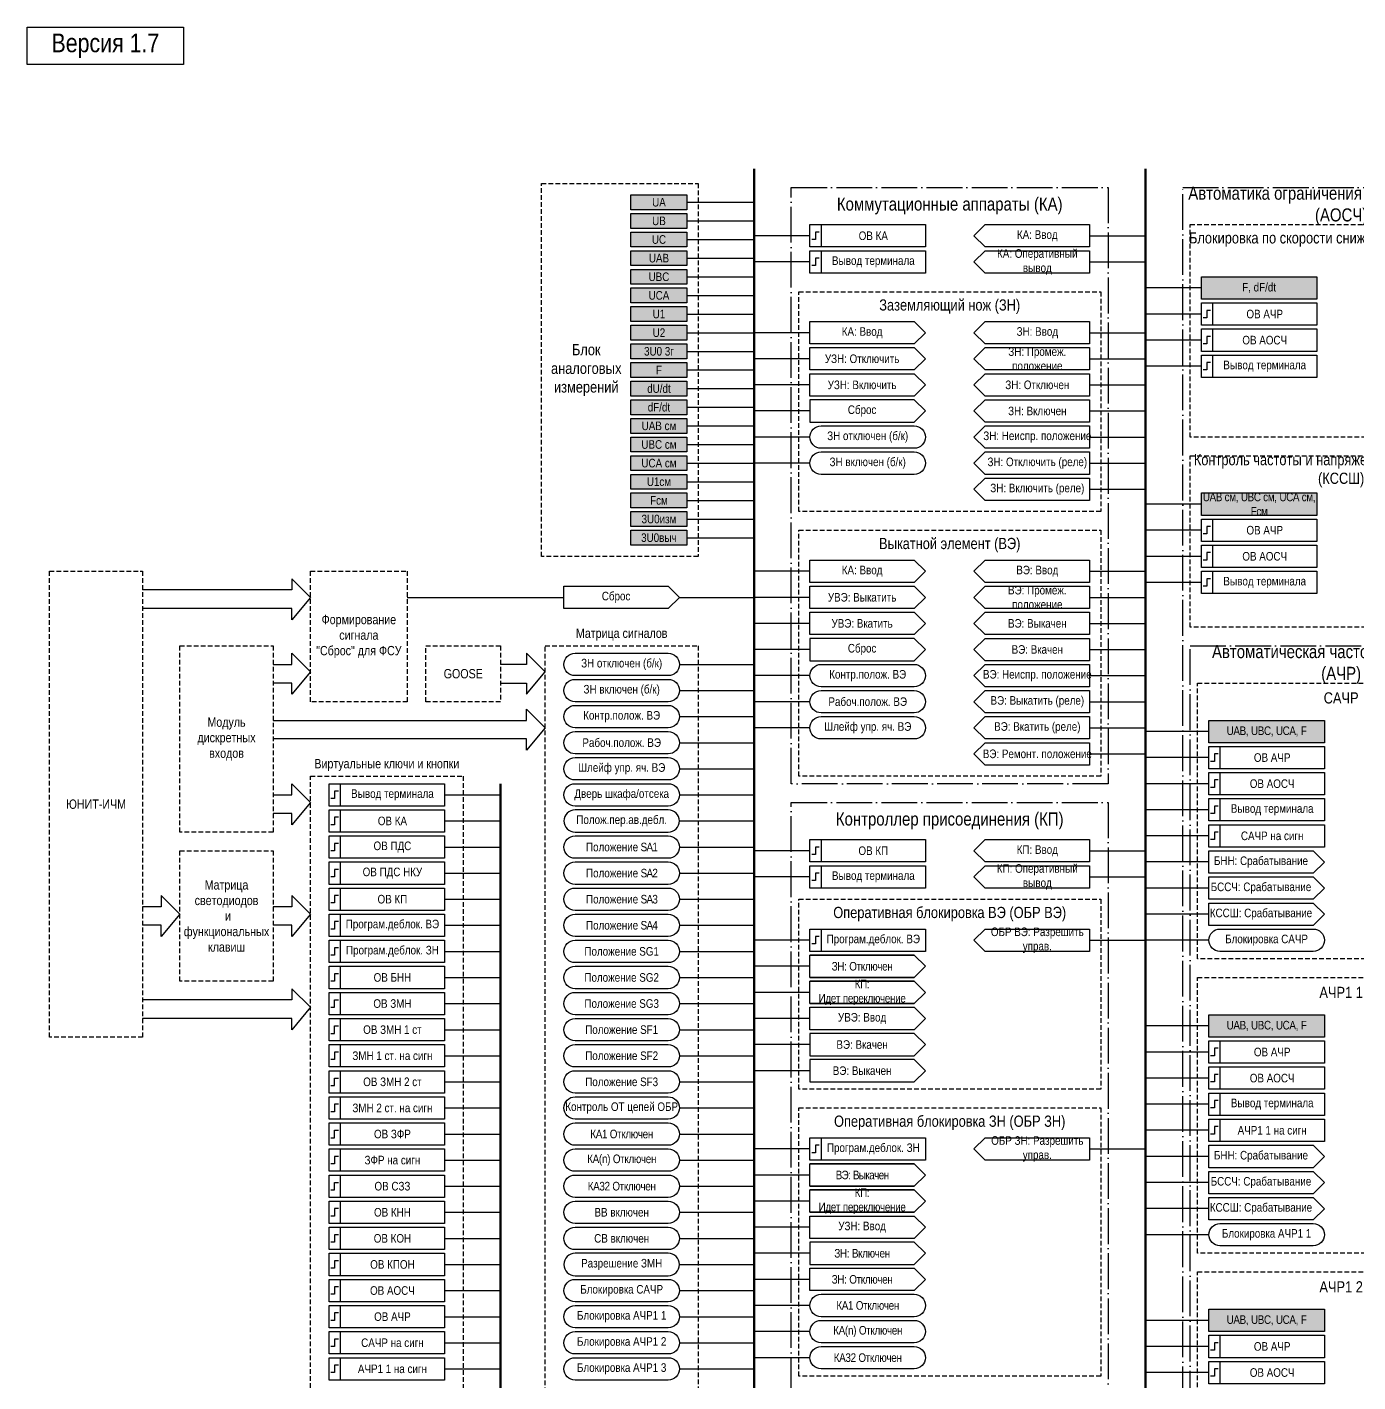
# Model space of a CAD drawing. Header units: millimetres. Extents: x -3568 to 1010, y 18 to 1948.
# Drawn here: x 0 to 357, y 1534.5 to 1898 of the extents above; entities that cross this region are included whole.
import ezdxf

# ---------------------------------------------------------------- set-up
doc = ezdxf.new("R2010")
doc.units = ezdxf.units.MM
doc.linetypes.add('ACAD_ISO04W100', pattern=[30, 24, -3, 0, -3])
doc.linetypes.add('штриховая2', pattern=[0.375, 0.25, -0.125])
doc.layers.add('TEXT', color=7, linetype='Continuous', lineweight=25)
doc.layers.add('Основная', color=7, linetype='Continuous')
doc.styles.add('2.5_Gost_RD', font='ARIALN.TTF', dxfattribs={"height": 2.5})
doc.styles.add('3.5_Gost_RD', font='ARIALN.TTF', dxfattribs={"height": 3.5})

msp = doc.modelspace()

# ---------------------------------------------------------------- hatches: boundary and pattern name
at = {"ltscale": 100, "true_color": 0x00cb62}
h = msp.add_hatch(color=112, dxfattribs=at)
h.dxf.hatch_style = 1
h.paths.add_polyline_path([(162, 1853), (177, 1853), (177, 1849), (162, 1849)])
h = msp.add_hatch(color=112, dxfattribs=at)
h.dxf.hatch_style = 1
h.paths.add_polyline_path([(162, 1848), (177, 1848), (177, 1844), (162, 1844)])
h = msp.add_hatch(color=112, dxfattribs=at)
h.dxf.hatch_style = 1
h.paths.add_polyline_path([(162, 1843), (177, 1843), (177, 1839), (162, 1839)])
h = msp.add_hatch(color=112, dxfattribs=at)
h.dxf.hatch_style = 1
h.paths.add_polyline_path([(162, 1838), (177, 1838), (177, 1834), (162, 1834)])
h = msp.add_hatch(color=112, dxfattribs=at)
h.dxf.hatch_style = 1
h.paths.add_polyline_path([(162, 1833), (177, 1833), (177, 1829), (162, 1829)])
h = msp.add_hatch(color=112, dxfattribs=at)
h.dxf.hatch_style = 1
h.paths.add_polyline_path([(315, 1831), (346, 1831), (346, 1825), (315, 1825)])
h = msp.add_hatch(color=112, dxfattribs=at)
h.dxf.hatch_style = 1
h.paths.add_polyline_path([(162, 1828), (177, 1828), (177, 1824), (162, 1824)])
h = msp.add_hatch(color=112, dxfattribs=at)
h.dxf.hatch_style = 1
h.paths.add_polyline_path([(162, 1823), (177, 1823), (177, 1819), (162, 1819)])
h = msp.add_hatch(color=112, dxfattribs=at)
h.dxf.hatch_style = 1
h.paths.add_polyline_path([(162, 1818), (177, 1818), (177, 1814), (162, 1814)])
h = msp.add_hatch(color=112, dxfattribs=at)
h.dxf.hatch_style = 1
h.paths.add_polyline_path([(162, 1813), (177, 1813), (177, 1809), (162, 1809)])
h = msp.add_hatch(color=112, dxfattribs=at)
h.dxf.hatch_style = 1
h.paths.add_polyline_path([(162, 1808), (177, 1808), (177, 1804), (162, 1804)])
h = msp.add_hatch(color=112, dxfattribs=at)
h.dxf.hatch_style = 1
h.paths.add_polyline_path([(162, 1803), (177, 1803), (177, 1799), (162, 1799)])
h = msp.add_hatch(color=112, dxfattribs=at)
h.dxf.hatch_style = 1
h.paths.add_polyline_path([(162, 1798), (177, 1798), (177, 1794), (162, 1794)])
h = msp.add_hatch(color=112, dxfattribs=at)
h.dxf.hatch_style = 1
h.paths.add_polyline_path([(162, 1793), (177, 1793), (177, 1789), (162, 1789)])
h = msp.add_hatch(color=112, dxfattribs=at)
h.dxf.hatch_style = 1
h.paths.add_polyline_path([(162, 1788), (177, 1788), (177, 1784), (162, 1784)])
h = msp.add_hatch(color=112, dxfattribs=at)
h.dxf.hatch_style = 1
h.paths.add_polyline_path([(162, 1783), (177, 1783), (177, 1779), (162, 1779)])
h = msp.add_hatch(color=112, dxfattribs=at)
h.dxf.hatch_style = 1
h.paths.add_polyline_path([(162, 1778), (177, 1778), (177, 1774), (162, 1774)])
h = msp.add_hatch(color=112, dxfattribs=at)
h.dxf.hatch_style = 1
h.paths.add_polyline_path([(162, 1773), (177, 1773), (177, 1769), (162, 1769)])
h = msp.add_hatch(color=112, dxfattribs=at)
h.dxf.hatch_style = 1
h.paths.add_polyline_path([(315, 1773), (346, 1773), (346, 1767), (315, 1767)])
h = msp.add_hatch(color=112, dxfattribs=at)
h.dxf.hatch_style = 1
h.paths.add_polyline_path([(162, 1768), (177, 1768), (177, 1764), (162, 1764)])
h = msp.add_hatch(color=112, dxfattribs=at)
h.dxf.hatch_style = 1
h.paths.add_polyline_path([(162, 1763), (177, 1763), (177, 1759), (162, 1759)])
h = msp.add_hatch(color=112, dxfattribs=at)
h.dxf.hatch_style = 1
h.paths.add_polyline_path([(317, 1712), (348, 1712), (348, 1706), (317, 1706)])
h = msp.add_hatch(color=112, dxfattribs=at)
h.dxf.hatch_style = 1
h.paths.add_polyline_path([(317, 1633), (348, 1633), (348, 1627), (317, 1627)])
h = msp.add_hatch(color=112, dxfattribs=at)
h.dxf.hatch_style = 1
h.paths.add_polyline_path([(317, 1554), (348, 1554), (348, 1548), (317, 1548)])

# ---------------------------------------------------------------- linework, layer by layer
at = {"lineweight": 100, "ltscale": 100}
for p, q in [((195, 1860), (195, 505)), ((300, 1860), (300, 505)), ((127, 1695), (127, 616))]:
    msp.add_line(p, q, dxfattribs=at)
at = {"ltscale": 100}
for p, q in [((177, 1851), (195, 1851)), ((177, 1846), (195, 1846)), ((177, 1841), (195, 1841)), ((210, 1842), (195, 1842)), ((285, 1842), (300, 1842)), ((177, 1836), (195, 1836)), ((210, 1835), (195, 1835)), ((285, 1835), (300, 1835)), ((177, 1831), (195, 1831)), ((177, 1826), (195, 1826)), ((315, 1828), (300, 1828)), ((177, 1821), (195, 1821)), ((315, 1821), (300, 1821)), ((177, 1816), (195, 1816)), ((210, 1816), (195, 1816)), ((285, 1816), (300, 1816)), ((315, 1814), (300, 1814)), ((177, 1811), (195, 1811)), ((210, 1809), (195, 1809)), ((285, 1809), (300, 1809)), ((315, 1807), (300, 1807)), ((177, 1806), (195, 1806)), ((177, 1801), (195, 1801)), ((210, 1802), (195, 1802)), ((285, 1802), (300, 1802)), ((177, 1796), (195, 1796)), ((210, 1795), (195, 1795)), ((285, 1795), (300, 1795)), ((177, 1791), (195, 1791)), ((177, 1786), (195, 1786)), ((210, 1788), (195, 1788)), ((285, 1788), (300, 1788)), ((177, 1781), (195, 1781)), ((210, 1781), (195, 1781)), ((285, 1781), (300, 1781)), ((177, 1776), (195, 1776)), ((285, 1774), (300, 1774)), ((177, 1771), (195, 1771)), ((315, 1770), (300, 1770)), ((177, 1766), (195, 1766)), ((315, 1763), (300, 1763)), ((177, 1761), (195, 1761)), ((315, 1756), (300, 1756)), ((210, 1752), (195, 1752)), ((285, 1752), (300, 1752)), ((315, 1749), (300, 1749)), ((175, 1745), (195, 1745)), ((210, 1745), (195, 1745)), ((285, 1745), (300, 1745)), ((210, 1738), (195, 1738)), ((285, 1738), (300, 1738)), ((210, 1731), (195, 1731)), ((285, 1731), (300, 1731)), ((175, 1727), (195, 1727)), ((210, 1724), (195, 1724)), ((285, 1724), (300, 1724)), ((175, 1720), (195, 1720)), ((210, 1717), (195, 1717)), ((285, 1717), (300, 1717)), ((175, 1713), (195, 1713)), ((210, 1710), (195, 1710)), ((285, 1710), (300, 1710)), ((317, 1709), (300, 1709)), ((175, 1706), (195, 1706)), ((285, 1703), (300, 1703)), ((317, 1702), (300, 1702)), ((175, 1699), (195, 1699)), ((317, 1695), (300, 1695)), ((112, 1692), (127, 1692)), ((175, 1692), (195, 1692)), ((317, 1688), (300, 1688)), ((112, 1685), (127, 1685)), ((175, 1685), (195, 1685)), ((317, 1681), (300, 1681)), ((112, 1678), (127, 1678)), ((175, 1678), (195, 1678)), ((210, 1677), (195, 1677)), ((285, 1677), (300, 1677)), ((317, 1674), (300, 1674)), ((112, 1671), (127, 1671)), ((175, 1671), (195, 1671)), ((210, 1670), (195, 1670)), ((285, 1670), (300, 1670)), ((317, 1667), (300, 1667)), ((112, 1664), (127, 1664)), ((175, 1664), (195, 1664)), ((317, 1660), (300, 1660)), ((112, 1657), (127, 1657)), ((175, 1657), (195, 1657)), ((210, 1653), (195, 1653)), ((285, 1653), (300, 1653)), ((317, 1653), (300, 1653)), ((112, 1650), (127, 1650)), ((175, 1650), (195, 1650)), ((210, 1646), (195, 1646)), ((112, 1643), (127, 1643)), ((175, 1643), (195, 1643)), ((112, 1636), (127, 1636)), ((175, 1636), (195, 1636)), ((210, 1639), (195, 1639)), ((112, 1629), (127, 1629)), ((175, 1629), (195, 1629)), ((210, 1632), (195, 1632)), ((317, 1630), (300, 1630)), ((210, 1625), (195, 1625)), ((112, 1622), (127, 1622)), ((175, 1622), (195, 1622)), ((317, 1623), (300, 1623)), ((210, 1618), (195, 1618)), ((112, 1615), (127, 1615)), ((175, 1615), (195, 1615)), ((317, 1616), (300, 1616)), ((112, 1608), (127, 1608)), ((175, 1608), (195, 1608)), ((317, 1609), (300, 1609)), ((112, 1601), (127, 1601)), ((175, 1601), (195, 1601)), ((317, 1602), (300, 1602)), ((210, 1597), (195, 1597)), ((285, 1597), (300, 1597)), ((112, 1594), (127, 1594)), ((175, 1594), (195, 1594)), ((317, 1595), (300, 1595)), ((210, 1590), (195, 1590)), ((112, 1587), (127, 1587)), ((175, 1587), (195, 1587)), ((317, 1588), (300, 1588)), ((210, 1583), (195, 1583)), ((112, 1580), (127, 1580)), ((175, 1580), (195, 1580)), ((317, 1581), (300, 1581)), ((210, 1576), (195, 1576)), ((317, 1574), (300, 1574)), ((112, 1573), (127, 1573)), ((175, 1573), (195, 1573)), ((210, 1569), (195, 1569)), ((112, 1566), (127, 1566)), ((175, 1566), (195, 1566)), ((210, 1562), (195, 1562)), ((112, 1559), (127, 1559)), ((175, 1559), (195, 1559)), ((210, 1555), (195, 1555)), ((112, 1552), (127, 1552)), ((175, 1552), (195, 1552)), ((317, 1551), (300, 1551)), ((112, 1545), (127, 1545)), ((175, 1545), (195, 1545)), ((210, 1548), (195, 1548)), ((317, 1544), (300, 1544)), ((112, 1538), (127, 1538)), ((175, 1538), (195, 1538)), ((210, 1541), (195, 1541)), ((317, 1537), (300, 1537))]:
    msp.add_line(p, q, dxfattribs=at)
at = {"color": 1, "ltscale": 100}
msp.add_lwpolyline([(0, 1898), (42, 1898), (42, 1888), (0, 1888)], close=True, dxfattribs=at)
at = {"color": 7, "linetype": 'штриховая2', "ltscale": 5}
for points in [[(138, 1856), (180, 1856), (180, 1756), (138, 1756)], [(6, 1752), (31, 1752), (31, 1627), (6, 1627)], [(107, 1732), (127, 1732), (127, 1717), (107, 1717)], [(139, 1732), (180, 1732), (180, 1288), (139, 1288)], [(76, 1697), (117, 1697), (117, 616), (76, 616)], [(41, 1677), (66, 1677), (66, 1642), (41, 1642)]]:
    msp.add_lwpolyline(points, close=True, dxfattribs=at)
at = {"linetype": 'ACAD_ISO04W100', "lineweight": 30, "ltscale": 0.4}
for points in [[(205, 1855), (290, 1855), (290, 1695), (205, 1695)], [(205, 1690), (290, 1690), (290, 1350), (205, 1350)]]:
    msp.add_lwpolyline(points, close=True, dxfattribs=at)
at = {"color": 251, "linetype": 'ACAD_ISO04W100', "lineweight": 30, "ltscale": 0.4, "true_color": 0x58595b}
for points in [[(310, 1855), (395, 1855), (395, 561), (310, 561)], [(312, 1732), (393, 1732), (393, 935), (312, 935)]]:
    msp.add_lwpolyline(points, close=True, dxfattribs=at)
at = {"ltscale": 100}
for points in [[(162, 1853), (177, 1853), (177, 1849), (162, 1849)], [(162, 1848), (177, 1848), (177, 1844), (162, 1844)], [(162, 1843), (177, 1843), (177, 1839), (162, 1839)], [(210, 1845), (213, 1845), (213, 1839), (210, 1839)], [(210, 1845), (241, 1845), (241, 1839), (210, 1839)], [(162, 1838), (177, 1838), (177, 1834), (162, 1834)], [(210, 1838), (213, 1838), (213, 1832), (210, 1832)], [(210, 1838), (241, 1838), (241, 1832), (210, 1832)], [(162, 1833), (177, 1833), (177, 1829), (162, 1829)], [(315, 1831), (346, 1831), (346, 1825), (315, 1825)], [(162, 1828), (177, 1828), (177, 1824), (162, 1824)], [(162, 1823), (177, 1823), (177, 1819), (162, 1819)], [(315, 1824), (318, 1824), (318, 1818), (315, 1818)], [(315, 1824), (346, 1824), (346, 1818), (315, 1818)], [(162, 1818), (177, 1818), (177, 1814), (162, 1814)], [(238, 1813), (210, 1813), (210, 1819), (238, 1819), (241, 1816)], [(315, 1817), (318, 1817), (318, 1811), (315, 1811)], [(315, 1817), (346, 1817), (346, 1811), (315, 1811)], [(162, 1813), (177, 1813), (177, 1809), (162, 1809)], [(238, 1806), (210, 1806), (210, 1812), (238, 1812), (241, 1809)], [(285, 1806), (257, 1806), (254, 1809), (257, 1812), (285, 1812)], [(162, 1808), (177, 1808), (177, 1804), (162, 1804)], [(315, 1810), (318, 1810), (318, 1804), (315, 1804)], [(315, 1810), (346, 1810), (346, 1804), (315, 1804)], [(162, 1803), (177, 1803), (177, 1799), (162, 1799)], [(238, 1799), (210, 1799), (210, 1805), (238, 1805), (241, 1802)], [(257, 1805), (285, 1805), (285, 1799), (257, 1799), (254, 1802)], [(162, 1798), (177, 1798), (177, 1794), (162, 1794)], [(210, 1798), (210, 1792), (238, 1792), (241, 1795), (238, 1798)], [(257, 1798), (285, 1798), (285, 1792), (257, 1792), (254, 1795)], [(162, 1793), (177, 1793), (177, 1789), (162, 1789)], [(257, 1791), (285, 1791), (285, 1785), (257, 1785), (254, 1788)], [(162, 1788), (177, 1788), (177, 1784), (162, 1784)], [(162, 1783), (177, 1783), (177, 1779), (162, 1779)], [(257, 1784), (285, 1784), (285, 1778), (257, 1778), (254, 1781)], [(162, 1778), (177, 1778), (177, 1774), (162, 1774)], [(257, 1777), (285, 1777), (285, 1771), (257, 1771), (254, 1774)], [(162, 1773), (177, 1773), (177, 1769), (162, 1769)], [(315, 1773), (346, 1773), (346, 1767), (315, 1767)], [(162, 1768), (177, 1768), (177, 1764), (162, 1764)], [(162, 1763), (177, 1763), (177, 1759), (162, 1759)], [(315, 1766), (318, 1766), (318, 1760), (315, 1760)], [(315, 1766), (346, 1766), (346, 1760), (315, 1760)], [(315, 1759), (318, 1759), (318, 1753), (315, 1753)], [(315, 1759), (346, 1759), (346, 1753), (315, 1753)], [(238, 1749), (210, 1749), (210, 1755), (238, 1755), (241, 1752)], [(285, 1749), (257, 1749), (254, 1752), (257, 1755), (285, 1755)], [(315, 1752), (318, 1752), (318, 1746), (315, 1746)], [(315, 1752), (346, 1752), (346, 1746), (315, 1746)], [(238, 1742), (210, 1742), (210, 1748), (238, 1748), (241, 1745)], [(285, 1742), (257, 1742), (254, 1745), (257, 1748), (285, 1748)], [(238, 1735), (210, 1735), (210, 1741), (238, 1741), (241, 1738)], [(257, 1741), (285, 1741), (285, 1735), (257, 1735), (254, 1738)], [(210, 1734), (210, 1728), (238, 1728), (241, 1731), (238, 1734)], [(257, 1734), (285, 1734), (285, 1728), (257, 1728), (254, 1731)], [(257, 1727), (285, 1727), (285, 1721), (257, 1721), (254, 1724)], [(257, 1720), (285, 1720), (285, 1714), (257, 1714), (254, 1717)], [(257, 1713), (285, 1713), (285, 1707), (257, 1707), (254, 1710)], [(317, 1712), (348, 1712), (348, 1706), (317, 1706)], [(257, 1706), (285, 1706), (285, 1700), (257, 1700), (254, 1703)], [(317, 1705), (320, 1705), (320, 1699), (317, 1699)], [(317, 1705), (348, 1705), (348, 1699), (317, 1699)], [(317, 1698), (320, 1698), (320, 1692), (317, 1692)], [(317, 1698), (348, 1698), (348, 1692), (317, 1692)], [(81, 1695), (84, 1695), (84, 1689), (81, 1689)], [(81, 1695), (112, 1695), (112, 1689), (81, 1689)], [(317, 1691), (320, 1691), (320, 1685), (317, 1685)], [(317, 1691), (348, 1691), (348, 1685), (317, 1685)], [(81, 1688), (84, 1688), (84, 1682), (81, 1682)], [(81, 1688), (112, 1688), (112, 1682), (81, 1682)], [(317, 1684), (320, 1684), (320, 1678), (317, 1678)], [(317, 1684), (348, 1684), (348, 1678), (317, 1678)], [(81, 1681), (112, 1681), (112, 1675), (81, 1675)], [(81, 1681), (84, 1681), (84, 1675), (81, 1675)], [(210, 1680), (241, 1680), (241, 1674), (210, 1674)], [(210, 1680), (213, 1680), (213, 1674), (210, 1674)], [(81, 1674), (112, 1674), (112, 1668), (81, 1668)], [(81, 1674), (84, 1674), (84, 1668), (81, 1668)], [(210, 1673), (241, 1673), (241, 1667), (210, 1667)], [(210, 1673), (213, 1673), (213, 1667), (210, 1667)], [(81, 1667), (112, 1667), (112, 1661), (81, 1661)], [(81, 1667), (84, 1667), (84, 1661), (81, 1661)], [(81, 1660), (112, 1660), (112, 1654), (81, 1654)], [(81, 1660), (84, 1660), (84, 1654), (81, 1654)], [(210, 1656), (241, 1656), (241, 1650), (210, 1650)], [(210, 1656), (213, 1656), (213, 1650), (210, 1650)], [(81, 1653), (112, 1653), (112, 1647), (81, 1647)], [(81, 1653), (84, 1653), (84, 1647), (81, 1647)], [(81, 1646), (112, 1646), (112, 1640), (81, 1640)], [(81, 1646), (84, 1646), (84, 1640), (81, 1640)], [(81, 1639), (112, 1639), (112, 1633), (81, 1633)], [(81, 1639), (84, 1639), (84, 1633), (81, 1633)], [(317, 1633), (348, 1633), (348, 1627), (317, 1627)], [(81, 1632), (112, 1632), (112, 1626), (81, 1626)], [(81, 1632), (84, 1632), (84, 1626), (81, 1626)], [(81, 1625), (84, 1625), (84, 1619), (81, 1619)], [(81, 1625), (112, 1625), (112, 1619), (81, 1619)], [(210, 1628), (210, 1622), (238, 1622), (241, 1625), (238, 1628)], [(317, 1626), (320, 1626), (320, 1620), (317, 1620)], [(317, 1626), (348, 1626), (348, 1620), (317, 1620)], [(81, 1618), (112, 1618), (112, 1612), (81, 1612)], [(81, 1618), (84, 1618), (84, 1612), (81, 1612)], [(210, 1621), (210, 1615), (238, 1615), (241, 1618), (238, 1621)], [(317, 1619), (320, 1619), (320, 1613), (317, 1613)], [(317, 1619), (348, 1619), (348, 1613), (317, 1613)], [(81, 1611), (84, 1611), (84, 1605), (81, 1605)], [(81, 1611), (112, 1611), (112, 1605), (81, 1605)], [(317, 1612), (320, 1612), (320, 1606), (317, 1606)], [(317, 1612), (348, 1612), (348, 1606), (317, 1606)], [(81, 1604), (112, 1604), (112, 1598), (81, 1598)], [(81, 1604), (84, 1604), (84, 1598), (81, 1598)], [(317, 1605), (320, 1605), (320, 1599), (317, 1599)], [(317, 1605), (348, 1605), (348, 1599), (317, 1599)], [(210, 1600), (241, 1600), (241, 1594), (210, 1594)], [(210, 1600), (213, 1600), (213, 1594), (210, 1594)], [(81, 1597), (84, 1597), (84, 1591), (81, 1591)], [(81, 1597), (112, 1597), (112, 1591), (81, 1591)], [(81, 1590), (112, 1590), (112, 1584), (81, 1584)], [(81, 1590), (84, 1590), (84, 1584), (81, 1584)], [(81, 1583), (84, 1583), (84, 1577), (81, 1577)], [(81, 1583), (112, 1583), (112, 1577), (81, 1577)], [(81, 1576), (84, 1576), (84, 1570), (81, 1570)], [(81, 1576), (112, 1576), (112, 1570), (81, 1570)], [(210, 1572), (210, 1566), (238, 1566), (241, 1569), (238, 1572)], [(81, 1569), (84, 1569), (84, 1563), (81, 1563)], [(81, 1569), (112, 1569), (112, 1563), (81, 1563)], [(81, 1562), (84, 1562), (84, 1556), (81, 1556)], [(81, 1562), (112, 1562), (112, 1556), (81, 1556)], [(81, 1555), (84, 1555), (84, 1549), (81, 1549)], [(81, 1555), (112, 1555), (112, 1549), (81, 1549)], [(317, 1554), (348, 1554), (348, 1548), (317, 1548)], [(81, 1548), (84, 1548), (84, 1542), (81, 1542)], [(81, 1548), (112, 1548), (112, 1542), (81, 1542)], [(317, 1547), (320, 1547), (320, 1541), (317, 1541)], [(317, 1547), (348, 1547), (348, 1541), (317, 1541)], [(81, 1541), (84, 1541), (84, 1535), (81, 1535)], [(81, 1541), (112, 1541), (112, 1535), (81, 1535)], [(317, 1540), (320, 1540), (320, 1534), (317, 1534)], [(317, 1540), (348, 1540), (348, 1534), (317, 1534)]]:
    msp.add_lwpolyline(points, close=True, dxfattribs=at)
at = {"lineweight": 30, "ltscale": 100}
for points in [[(212.5, 1843), (211.5, 1843), (211.5, 1841), (210.5, 1841)], [(212.5, 1836), (211.5, 1836), (211.5, 1834), (210.5, 1834)], [(317.5, 1822), (316.5, 1822), (316.5, 1820), (315.5, 1820)], [(317.5, 1815), (316.5, 1815), (316.5, 1813), (315.5, 1813)], [(317.5, 1808), (316.5, 1808), (316.5, 1806), (315.5, 1806)], [(317.5, 1764), (316.5, 1764), (316.5, 1762), (315.5, 1762)], [(317.5, 1757), (316.5, 1757), (316.5, 1755), (315.5, 1755)], [(317.5, 1750), (316.5, 1750), (316.5, 1748), (315.5, 1748)], [(319.5, 1703), (318.5, 1703), (318.5, 1701), (317.5, 1701)], [(319.5, 1696), (318.5, 1696), (318.5, 1694), (317.5, 1694)], [(83.5, 1693), (82.5, 1693), (82.5, 1691), (81.5, 1691)], [(319.5, 1689), (318.5, 1689), (318.5, 1687), (317.5, 1687)], [(83.5, 1686), (82.5, 1686), (82.5, 1684), (81.5, 1684)], [(319.5, 1682), (318.5, 1682), (318.5, 1680), (317.5, 1680)], [(83.5, 1679), (82.5, 1679), (82.5, 1677), (81.5, 1677)], [(212.5, 1678), (211.5, 1678), (211.5, 1676), (210.5, 1676)], [(83.5, 1672), (82.5, 1672), (82.5, 1670), (81.5, 1670)], [(212.5, 1671), (211.5, 1671), (211.5, 1669), (210.5, 1669)], [(83.5, 1665), (82.5, 1665), (82.5, 1663), (81.5, 1663)], [(83.5, 1658), (82.5, 1658), (82.5, 1656), (81.5, 1656)], [(212.5, 1654), (211.5, 1654), (211.5, 1652), (210.5, 1652)], [(83.5, 1651), (82.5, 1651), (82.5, 1649), (81.5, 1649)], [(83.5, 1644), (82.5, 1644), (82.5, 1642), (81.5, 1642)], [(81.5, 1635), (82.5, 1635), (82.5, 1637), (83.5, 1637)], [(81.5, 1628), (82.5, 1628), (82.5, 1630), (83.5, 1630)], [(83.5, 1623), (82.5, 1623), (82.5, 1621), (81.5, 1621)], [(319.5, 1624), (318.5, 1624), (318.5, 1622), (317.5, 1622)], [(81.5, 1614), (82.5, 1614), (82.5, 1616), (83.5, 1616)], [(319.5, 1617), (318.5, 1617), (318.5, 1615), (317.5, 1615)], [(83.5, 1609), (82.5, 1609), (82.5, 1607), (81.5, 1607)], [(319.5, 1610), (318.5, 1610), (318.5, 1608), (317.5, 1608)], [(81.5, 1600), (82.5, 1600), (82.5, 1602), (83.5, 1602)], [(319.5, 1603), (318.5, 1603), (318.5, 1601), (317.5, 1601)], [(212.5, 1598), (211.5, 1598), (211.5, 1596), (210.5, 1596)], [(83.5, 1595), (82.5, 1595), (82.5, 1593), (81.5, 1593)], [(81.5, 1586), (82.5, 1586), (82.5, 1588), (83.5, 1588)], [(83.5, 1581), (82.5, 1581), (82.5, 1579), (81.5, 1579)], [(83.5, 1574), (82.5, 1574), (82.5, 1572), (81.5, 1572)], [(83.5, 1567), (82.5, 1567), (82.5, 1565), (81.5, 1565)], [(83.5, 1560), (82.5, 1560), (82.5, 1558), (81.5, 1558)], [(83.5, 1553), (82.5, 1553), (82.5, 1551), (81.5, 1551)], [(83.5, 1546), (82.5, 1546), (82.5, 1544), (81.5, 1544)], [(319.5, 1545), (318.5, 1545), (318.5, 1543), (317.5, 1543)], [(83.5, 1539), (82.5, 1539), (82.5, 1537), (81.5, 1537)], [(319.5, 1538), (318.5, 1538), (318.5, 1536), (317.5, 1536)]]:
    msp.add_lwpolyline(points, dxfattribs=at)
at = {"ltscale": 100}
for points in [[(254, 1842), (257, 1845), (285, 1845), (285, 1839), (257, 1839), (254, 1842)], [(254, 1835), (257, 1838), (285, 1838), (285, 1832), (257, 1832), (254, 1835)], [(254, 1816), (257, 1819), (285, 1819), (285, 1813), (257, 1813), (254, 1816)], [(76, 1745), (71, 1750), (71, 1747), (31, 1747)], [(76, 1745), (71, 1739), (71, 1742), (31, 1742)], [(102, 1745), (144, 1745)], [(144, 1748), (172, 1748), (175, 1745), (172, 1742), (144, 1742), (144, 1748)], [(66, 1727), (71, 1727), (71, 1730), (76, 1725), (71, 1719), (71, 1722), (66, 1722)], [(127, 1722), (134, 1722), (134, 1719), (139, 1725), (134, 1730), (134, 1727), (127, 1727)], [(66, 1712), (134, 1712), (134, 1715), (139, 1710), (134, 1704), (134, 1707), (66, 1707)], [(66, 1692), (71, 1692), (71, 1695), (76, 1690), (71, 1684), (71, 1687), (66, 1687)], [(254, 1677), (257, 1680), (285, 1680), (285, 1674), (257, 1674), (254, 1677)], [(317, 1676.98), (345, 1676.98), (348, 1673.98), (345, 1670.98), (317, 1670.98), (317, 1676.98)], [(254, 1670), (257, 1673), (285, 1673), (285, 1667), (257, 1667), (254, 1670)], [(317, 1669.98), (345, 1669.98), (348, 1666.98), (345, 1663.98), (317, 1663.98), (317, 1669.98)], [(41, 1660), (36, 1665), (36, 1662), (31, 1662)], [(76, 1660), (71, 1665), (71, 1662), (66, 1662)], [(317, 1662.98), (345, 1662.98), (348, 1659.98), (345, 1656.98), (317, 1656.98), (317, 1662.98)], [(41, 1660), (36, 1654), (36, 1657), (31, 1657)], [(76, 1660), (71, 1654), (71, 1657), (66, 1657)], [(254, 1653), (257, 1656), (285, 1656), (285, 1650), (257, 1650), (254, 1653)], [(76, 1635), (71, 1640), (71, 1637), (31, 1637)], [(76, 1635), (71, 1629), (71, 1632), (31, 1632)], [(210, 1635), (238, 1635), (241, 1632), (238, 1629), (210, 1629), (210, 1635)], [(254, 1597), (257, 1600), (285, 1600), (285, 1594), (257, 1594), (254, 1597)], [(317, 1597.98), (345, 1597.98), (348, 1594.98), (345, 1591.98), (317, 1591.98), (317, 1597.98)], [(317, 1590.98), (345, 1590.98), (348, 1587.98), (345, 1584.98), (317, 1584.98), (317, 1590.98)], [(317, 1583.98), (345, 1583.98), (348, 1580.98), (345, 1577.98), (317, 1577.98), (317, 1583.98)], [(210, 1579), (238, 1579), (241, 1576), (238, 1573), (210, 1573), (210, 1579)], [(210, 1565), (238, 1565), (241, 1562), (238, 1559), (210, 1559), (210, 1565)]]:
    msp.add_lwpolyline(points, dxfattribs=at)
at = {"linetype": 'штриховая2', "ltscale": 5}
for points in [[(312, 1845), (393, 1845), (393, 1788), (312, 1788)], [(207, 1827), (288, 1827), (288, 1768), (207, 1768)], [(312, 1783), (393, 1783), (393, 1737), (312, 1737)], [(207, 1763), (288, 1763), (288, 1697), (207, 1697)], [(76, 1752), (102, 1752), (102, 1717), (76, 1717)], [(41, 1732), (66, 1732), (66, 1682), (41, 1682)], [(314, 1722), (391, 1722), (391, 1648), (314, 1648)], [(207, 1664), (288, 1664), (288, 1613), (207, 1613)], [(314, 1643), (391, 1643), (391, 1569), (314, 1569)], [(207, 1608), (288, 1608), (288, 1536), (207, 1536)], [(314, 1564), (391, 1564), (391, 1490), (314, 1490)]]:
    msp.add_lwpolyline(points, close=True, dxfattribs=at)
at = {"ltscale": 100}
for points in [[(213, 1785, -1), (213, 1791), (238, 1791, -1), (238, 1785)], [(213, 1778, -1), (213, 1784), (238, 1784, -1), (238, 1778)], [(147, 1724, -1), (147, 1730), (172, 1730, -1), (172, 1724)], [(213, 1721, -1), (213, 1727), (238, 1727, -1), (238, 1721)], [(147, 1717, -1), (147, 1723), (172, 1723, -1), (172, 1717)], [(213, 1714, -1), (213, 1720), (238, 1720, -1), (238, 1714)], [(147, 1710, -1), (147, 1716), (172, 1716, -1), (172, 1710)], [(213, 1707, -1), (213, 1713), (238, 1713, -1), (238, 1707)], [(147, 1703, -1), (147, 1709), (172, 1709, -1), (172, 1703)], [(147, 1696, -1), (147, 1702), (172, 1702, -1), (172, 1696)], [(147, 1689, -1), (147, 1695), (172, 1695, -1), (172, 1689)], [(147, 1682), (172, 1682, 1), (172, 1688), (147, 1688, 1)], [(147, 1675, -1), (147, 1681), (172, 1681, -1), (172, 1675)], [(147, 1668, -1), (147, 1674), (172, 1674, -1), (172, 1668)], [(147, 1661, -1), (147, 1667), (172, 1667, -1), (172, 1661)], [(147, 1654, -1), (147, 1660), (172, 1660, -1), (172, 1654)], [(320, 1650, -1), (320, 1656), (345, 1656, -1), (345, 1650)], [(147, 1647, -1), (147, 1653), (172, 1653, -1), (172, 1647)], [(147, 1640, -1), (147, 1646), (172, 1646, -1), (172, 1640)], [(147, 1633, -1), (147, 1639), (172, 1639, -1), (172, 1633)], [(147, 1626, -1), (147, 1632), (172, 1632, -1), (172, 1626)], [(147, 1619, -1), (147, 1625), (172, 1625, -1), (172, 1619)], [(147, 1612, -1), (147, 1618), (172, 1618, -1), (172, 1612)], [(147, 1598, -1), (147, 1604), (172, 1604, -1), (172, 1598)], [(147, 1591, -1), (147, 1597), (172, 1597, -1), (172, 1591)], [(147, 1584, -1), (147, 1590), (172, 1590, -1), (172, 1584)], [(147, 1577, -1), (147, 1583), (172, 1583, -1), (172, 1577)], [(147, 1570, -1), (147, 1576), (172, 1576, -1), (172, 1570)], [(320, 1571, -1), (320, 1577), (345, 1577, -1), (345, 1571)], [(147, 1563), (172, 1563, 1), (172, 1569), (147, 1569, 1)], [(147, 1556, -1), (147, 1562), (172, 1562, -1), (172, 1556)], [(213, 1552, -1), (213, 1558), (238, 1558, -1), (238, 1552)], [(147, 1549, -1), (147, 1555), (172, 1555, -1), (172, 1549)], [(213, 1545, -1), (213, 1551), (238, 1551, -1), (238, 1545)], [(147, 1542, -1), (147, 1548), (172, 1548, -1), (172, 1542)], [(213, 1538, -1), (213, 1544), (238, 1544, -1), (238, 1538)], [(147, 1535, -1), (147, 1541), (172, 1541, -1), (172, 1535)]]:
    msp.add_lwpolyline(points, format="xyb", close=True, dxfattribs=at)
at = {"color": 0, "ltscale": 100}
msp.add_lwpolyline([(147, 1605, -1), (147, 1611), (172, 1611, -1), (172, 1605)], format="xyb", close=True, dxfattribs=at)
at = {"layer": 'TEXT', "ltscale": 100}
for points in [[(210, 1643), (238, 1643), (241, 1646), (238, 1649), (210, 1649), (238, 1649), (241, 1646), (238, 1643), (210, 1643), (210, 1649)], [(210, 1636), (238, 1636), (241, 1639), (238, 1642), (210, 1642), (238, 1642), (241, 1639), (238, 1636), (210, 1636), (210, 1642)], [(210, 1587), (238, 1587), (241, 1590), (238, 1593), (210, 1593), (238, 1593), (241, 1590), (238, 1587), (210, 1587), (210, 1593)], [(210, 1580), (238, 1580), (241, 1583), (238, 1586), (210, 1586), (238, 1586), (241, 1583), (238, 1580), (210, 1580), (210, 1586)]]:
    msp.add_lwpolyline(points, dxfattribs=at)

# ---------------------------------------------------------------- texts
at = {"color": 128, "ltscale": 100, "true_color": 0x0b6436, "attachment_point": 5, "style": '3.5_Gost_RD'}
for s, insert, char_height, width in [('Автоматика ограничения снижения частоты (АОСЧ)', (352.5, 1850), 3.5, 85), ('Коммутационные аппараты (КА)', (247.5, 1850), 3.5, 85), ('Блокировка по скорости снижения частоты (БССЧ)', (352.5, 1841), 3, 81), ('Заземляющий нож (ЗН)', (247.5, 1823), 3, 81), ('Контроль частоты и напряжения смежной секции (КССШ)', (352.5, 1779), 3, 81), ('Выкатной элемент (ВЭ)', (247.5, 1759), 3, 81), ('Автоматическая частотная разгрузка ^J(АЧР)', (352.5, 1727), 3.5, 81), ('САЧР', (352.5, 1718), 3, 81), ('Контроллер присоединения (КП)', (247.5, 1685), 3.5, 85), ('Оперативная блокировка ВЭ (ОБР ВЭ)', (247.5, 1660), 3, 81), ('АЧР1 1', (352.5, 1639), 3, 81), ('Оперативная блокировка ЗН (ОБР ЗН)', (247.5, 1604), 3, 81), ('АЧР1 2', (352.5, 1560), 3, 81)]:
    msp.add_mtext(s, dxfattribs=dict(at, insert=insert, char_height=char_height, width=width))
at = {"color": 0, "ltscale": 100, "char_height": 2.3, "attachment_point": 5, "style": '2.5_Gost_RD'}
for s, insert, width in [('{\\C256;ОВ КА}', (227, 1842), 28), ('{\\C256;Вывод терминала}', (227, 1835), 28), ('{\\C256;КА: Ввод}', (224, 1816), 28), ('{\\C256;Вывод терминала}', (332, 1807), 28), ('{\\C256;Вывод терминала}', (332, 1749), 28), ('{\\C256;Вывод терминала}', (334, 1688), 28), ('{\\C256;САЧР на сигн}', (334, 1681), 27.6764), ('{\\C256;ОВ КП}', (227, 1677), 28), ('{\\C256;БНН: Срабатывание}', (331, 1673.98), 28), ('{\\C256;Вывод терминала}', (227, 1670), 28), ('{\\C256;БССЧ: Срабатывание}', (331, 1666.98), 28), ('{\\C256;КССШ: Срабатывание}', (331, 1659.98), 28), ('{\\C256;ОВ ЗМН}', (98, 1636), 28), ('{\\C256;ОВ ЗМН 1 ст}', (98, 1629), 28), ('{\\C256;ЗМН 1 ст. на сигн}', (98, 1622), 27.6764), ('{\\C256;ОВ ЗМН 2 ст}', (98, 1615), 28), ('{\\C256;Вывод терминала}', (334, 1609), 28), ('{\\C256;ЗМН 2 ст. на сигн}', (98, 1608), 27.6764), ('Контроль ОТ цепей ОБР', (159.5, 1608), 31), ('{\\C256;АЧР1 1 на сигн}', (334, 1602), 27.6764), ('{\\C256;ОВ ЗФР}', (98, 1601), 28), ('{\\T0.95;\\C256;КА1 Отключен}', (159.5, 1601), 31), ('{\\C256;БНН: Срабатывание}', (331, 1594.98), 28), ('{\\C256;ЗФР на сигн}', (98, 1594), 27.6764), ('{\\T0.95;\\C256;КА(n) Отключен}', (159.5, 1594), 31), ('{\\C256;БССЧ: Срабатывание}', (331, 1587.98), 28), ('{\\C256;ОВ СЗЗ}', (98, 1587), 28), ('{\\T0.95;\\C256;КА32 Отключен}', (159.5, 1587), 31), ('{\\C256;КССШ: Срабатывание}', (331, 1580.98), 28), ('{\\T0.95;\\C256;ЗН: Включен}', (224, 1569), 28), ('{\\T0.95;\\C256;ЗН: Отключен}', (224, 1562), 28), ('{\\C256;ОВ АОСЧ}', (98, 1559), 27.6764), ('{\\T0.95;\\C256;КА1 Отключен}', (225.5, 1555), 31), ('{\\C256;ОВ АЧР}', (98, 1552), 27.6764), ('{\\T0.95;\\C256;КА(n) Отключен}', (225.5, 1548), 31), ('{\\T0.95;\\C256;КА32 Отключен}', (225.5, 1541), 31)]:
    msp.add_mtext(s, dxfattribs=dict(at, insert=insert, width=width))
at = {"ltscale": 100, "attachment_point": 5, "style": '2.5_Gost_RD'}
for s, insert, char_height, width in [('КА: Ввод', (271, 1842), 2.3, 28), ('КА: Оперативный вывод', (271, 1835), 2.3, 28), ('ЗН: Ввод', (271, 1816), 2.3, 28), ('ЗН: Промеж. положение', (271, 1809), 2.3, 28), ('УЗН: Отключить', (224, 1809), 2.3, 28), ('УЗН: Включить', (224, 1802), 2.3, 28), ('ЗН: Отключен', (271, 1802), 2.3, 28), ('ЗН: Включен', (271, 1795), 2.3, 28), ('ЗН отключен (б/к)', (225.5, 1788), 2.3, 31), ('ЗН: Неиспр. положение', (271, 1788), 2.3, 28), ('ЗН включен (б/к)', (225.5, 1781), 2.3, 31), ('ЗН: Отключить (реле)', (271, 1781), 2.3, 28), ('ЗН: Включить (реле)', (271, 1774), 2.3, 28), ('КА: Ввод', (224, 1752), 2.3, 28), ('ВЭ: Ввод', (271, 1752), 2.3, 28), ('Сброс', (158, 1745), 2.3, 28), ('УВЭ: Выкатить', (224, 1745), 2.3, 28), ('ВЭ: Промеж. положение', (271, 1745), 2.3, 28), ('УВЭ: Вкатить', (224, 1738), 2.3, 28), ('ВЭ: Выкачен', (271, 1738), 2.3, 28), ('{\\C7;Матрица сигналов}', (159.5, 1735), 2.5, 41), ('ВЭ: Вкачен', (271, 1731), 2.3, 28), ('ЗН отключен (б/к)', (159.5, 1727), 2.3, 31), ('Контр.полож. ВЭ', (225.5, 1724), 2.3, 31), ('ВЭ: Неиспр. положение', (271, 1724), 2.3, 28), ('ЗН включен (б/к)', (159.5, 1720), 2.3, 31), ('\\pt18.4;Рабоч.полож. ВЭ', (225.5, 1717), 2.3, 31), ('ВЭ: Выкатить (реле)', (271, 1717), 2.3, 28), ('{\\C7;Модуль дискретных входов}', (53.5, 1707), 2.5, 25), ('Контр.полож. ВЭ', (159.5, 1713), 2.3, 31), ('Шлейф упр. яч. ВЭ', (225.5, 1710), 2.3, 31), ('ВЭ: Вкатить (реле)', (271, 1710), 2.3, 28), ('\\pt18.4;Рабоч.полож. ВЭ', (159.5, 1706), 2.3, 31), ('{\\C7;Виртуальные ключи и кнопки}', (96.5, 1700), 2.5, 41), ('ВЭ: Ремонт. положение', (271, 1703), 2.3, 28), ('Шлейф упр. яч. ВЭ', (159.5, 1699), 2.3, 31), ('ЮНИТ-ИЧМ', (18.5, 1689.5), 2.5, 25), ('Дверь шкафа/отсека', (159.5, 1692), 2.3, 31), ('Полож.пер.ав.дебл.', (159.5, 1685), 2.3, 31), ('ОВ КА', (98, 1685), 2.3, 28), ('ОВ ПДС', (98, 1678), 2.3, 28), ('Положение{\\T0.9; SA1}', (159.5, 1678), 2.3, 31), ('КП: Ввод', (271, 1677), 2.3, 28), ('ОВ ПДС НКУ', (98, 1671), 2.3, 28), ('Положение{\\T0.9; SA2}', (159.5, 1671), 2.3, 31), ('КП: Оперативный вывод', (271, 1670), 2.3, 28), ('Матрица светодиодов\\P и функциональных клавиш', (53.5, 1659.5), 2.5, 25), ('ОВ КП', (98, 1664), 2.3, 28), ('Положение{\\T0.9; SA3}', (159.5, 1664), 2.3, 31), ('Положение{\\T0.9; SA4}', (159.5, 1657), 2.3, 31), ('ОБР ВЭ: Разрешить управ.', (271, 1653), 2.3, 28), ('Блокировка САЧР', (332.5, 1653), 2.3, 31), ('ОВ БНН', (98, 1643), 2.3, 28), ('УВЭ: Ввод', (224, 1632), 2.3, 28), ('ВЭ: Вкачен', (224, 1625), 2.3, 28), ('ВЭ: Выкачен', (224, 1618), 2.3, 28), ('ОБР ЗН: Разрешить управ.', (271, 1597), 2.3, 28), ('ВВ включен', (159.5, 1580), 2.3, 31), ('СВ включен', (159.5, 1573), 2.3, 31), ('Блокировка АЧР1 1', (332.5, 1574), 2.3, 31), ('Блокировка САЧР', (159.5, 1559), 2.3, 31), ('Блокировка АЧР1 1', (159.5, 1552), 2.3, 31), ('САЧР на сигн', (98, 1545), 2.3, 27.6764), ('Блокировка АЧР1 2', (159.5, 1545), 2.3, 31), ('АЧР1 1 на сигн', (98, 1538), 2.3, 27.6764), ('Блокировка АЧР1 3', (159.5, 1538), 2.3, 31)]:
    msp.add_mtext(s, dxfattribs=dict(at, insert=insert, char_height=char_height, width=width))
at = {"color": 1, "ltscale": 100, "insert": (117, 1724.5), "char_height": 2.5, "width": 20, "attachment_point": 5, "style": '2.5_Gost_RD'}
msp.add_mtext('{\\C256;GOOSE}', dxfattribs=at)
at = {"color": 6, "ltscale": 100, "insert": (224, 1576), "char_height": 2.3, "width": 28, "attachment_point": 5, "style": '2.5_Gost_RD'}
msp.add_mtext('{\\C256;УЗН: Ввод}', dxfattribs=at)
at = {"layer": 'TEXT', "color": 1, "ltscale": 100, "insert": (21, 1893), "char_height": 5, "width": 42, "attachment_point": 5, "style": '3.5_Gost_RD'}
msp.add_mtext('Версия 1.7', dxfattribs=at)
at = {"layer": 'TEXT', "color": 3, "ltscale": 100, "char_height": 2.3, "width": 15, "attachment_point": 5, "style": '2.5_Gost_RD'}
for s, insert in [('{\\C256;UA}', (169.5, 1851)), ('{\\C256;UВ}', (169.5, 1846)), ('{\\C256;UC}', (169.5, 1841))]:
    msp.add_mtext(s, dxfattribs=dict(at, insert=insert))
at = {"layer": 'TEXT', "ltscale": 100, "attachment_point": 5, "style": '2.5_Gost_RD'}
for s, insert, char_height, width in [('UAB', (169.5, 1836), 2.3, 15), ('UВС', (169.5, 1831), 2.3, 15), ('F, dF/dt', (330.5, 1828), 2.3, 31), ('UCA', (169.5, 1826), 2.3, 15), ('U1', (169.5, 1821), 2.3, 15), ('U2', (169.5, 1816), 2.3, 15), ('Блок аналоговых измерений', (150, 1806), 3, 24), ('3U0 3г', (169.5, 1811), 2.3, 15), ('F', (169.5, 1806), 2.3, 15), ('dU/dt', (169.5, 1801), 2.3, 15), ('dF/dt', (169.5, 1796), 2.3, 15), ('Сброс', (224, 1795), 2.3, 28), ('UAB см', (169.5, 1791), 2.3, 15), ('UВС см', (169.5, 1786), 2.3, 15), ('UCA см', (169.5, 1781), 2.3, 15), ('U1см', (169.5, 1776), 2.3, 15), ('Fсм', (169.5, 1771), 2.3, 15), ('{\\T0.95;UAB см, UBC см, UCA см, Fсм}', (330.5, 1770), 2.3, 31), ('3U0изм', (169.5, 1766), 2.3, 15), ('3U0выч', (169.5, 1761), 2.3, 15), ('Формирование сигнала ^J"Сброс" для ФСУ', (89, 1734.5), 2.5, 26), ('Сброс', (224, 1731), 2.3, 28), ('{\\T0.95;UAB, UBC, UCA, F}', (332.5, 1709), 2.3, 31), ('Вывод терминала', (98, 1692), 2.3, 28), ('Програм.деблок. ВЭ', (98, 1657), 2.3, 28), ('Програм.деблок. ЗН', (98, 1650), 2.3, 28), ('Положение SG1', (159.5, 1650), 2.3, 31), ('{\\T0.95;ЗН: Отключен}', (224, 1646), 2.3, 28), ('Положение SG2', (159.5, 1643), 2.3, 31), ('{\\T0.95;КП: \\PИдет переключение}', (224, 1639), 2.3, 28), ('Положение SG3', (159.5, 1636), 2.3, 31), ('Положение SF1', (159.5, 1629), 2.3, 31), ('{\\T0.95;UAB, UBC, UCA, F}', (332.5, 1630), 2.3, 31), ('Положение SF2', (159.5, 1622), 2.3, 31), ('Положение SF3', (159.5, 1615), 2.3, 31), ('{\\T0.9;ВЭ: Выкачен}', (224, 1590), 2.3, 28), ('{\\T0.95;КП: \\PИдет переключение}', (224, 1583), 2.3, 28), ('{\\T0.95;UAB, UBC, UCA, F}', (332.5, 1551), 2.3, 31)]:
    msp.add_mtext(s, dxfattribs=dict(at, insert=insert, char_height=char_height, width=width))
at = {"layer": 'TEXT', "color": 0, "ltscale": 100, "char_height": 2.3, "width": 28, "attachment_point": 5, "style": '2.5_Gost_RD'}
for s, insert in [('{\\C256;ОВ АЧР}', (332, 1821)), ('{\\C256;ОВ АОСЧ}', (332, 1814)), ('{\\C256;ОВ АЧР}', (332, 1763)), ('{\\C256;ОВ АОСЧ}', (332, 1756)), ('{\\C256;ОВ АЧР}', (334, 1702)), ('{\\C256;ОВ АОСЧ}', (334, 1695)), ('{\\C256;Програм.деблок. ВЭ}', (227, 1653)), ('{\\C256;ОВ АЧР}', (334, 1623)), ('{\\C256;ОВ АОСЧ}', (334, 1616)), ('{\\C256;Програм.деблок. ЗН}', (227, 1597)), ('{\\C256;ОВ КНН}', (98, 1580)), ('{\\C256;ОВ КОН}', (98, 1573)), ('{\\C256;ОВ КПОН}', (98, 1566)), ('{\\C256;ОВ АЧР}', (334, 1544)), ('{\\C256;ОВ АОСЧ}', (334, 1537))]:
    msp.add_mtext(s, dxfattribs=dict(at, insert=insert))
at = {"layer": 'Основная', "ltscale": 100, "insert": (159.5, 1566), "char_height": 2.3, "width": 25, "attachment_point": 5, "style": '2.5_Gost_RD'}
msp.add_mtext('Разрешение ЗМН', dxfattribs=at)

doc.saveas('drawing.dxf')
